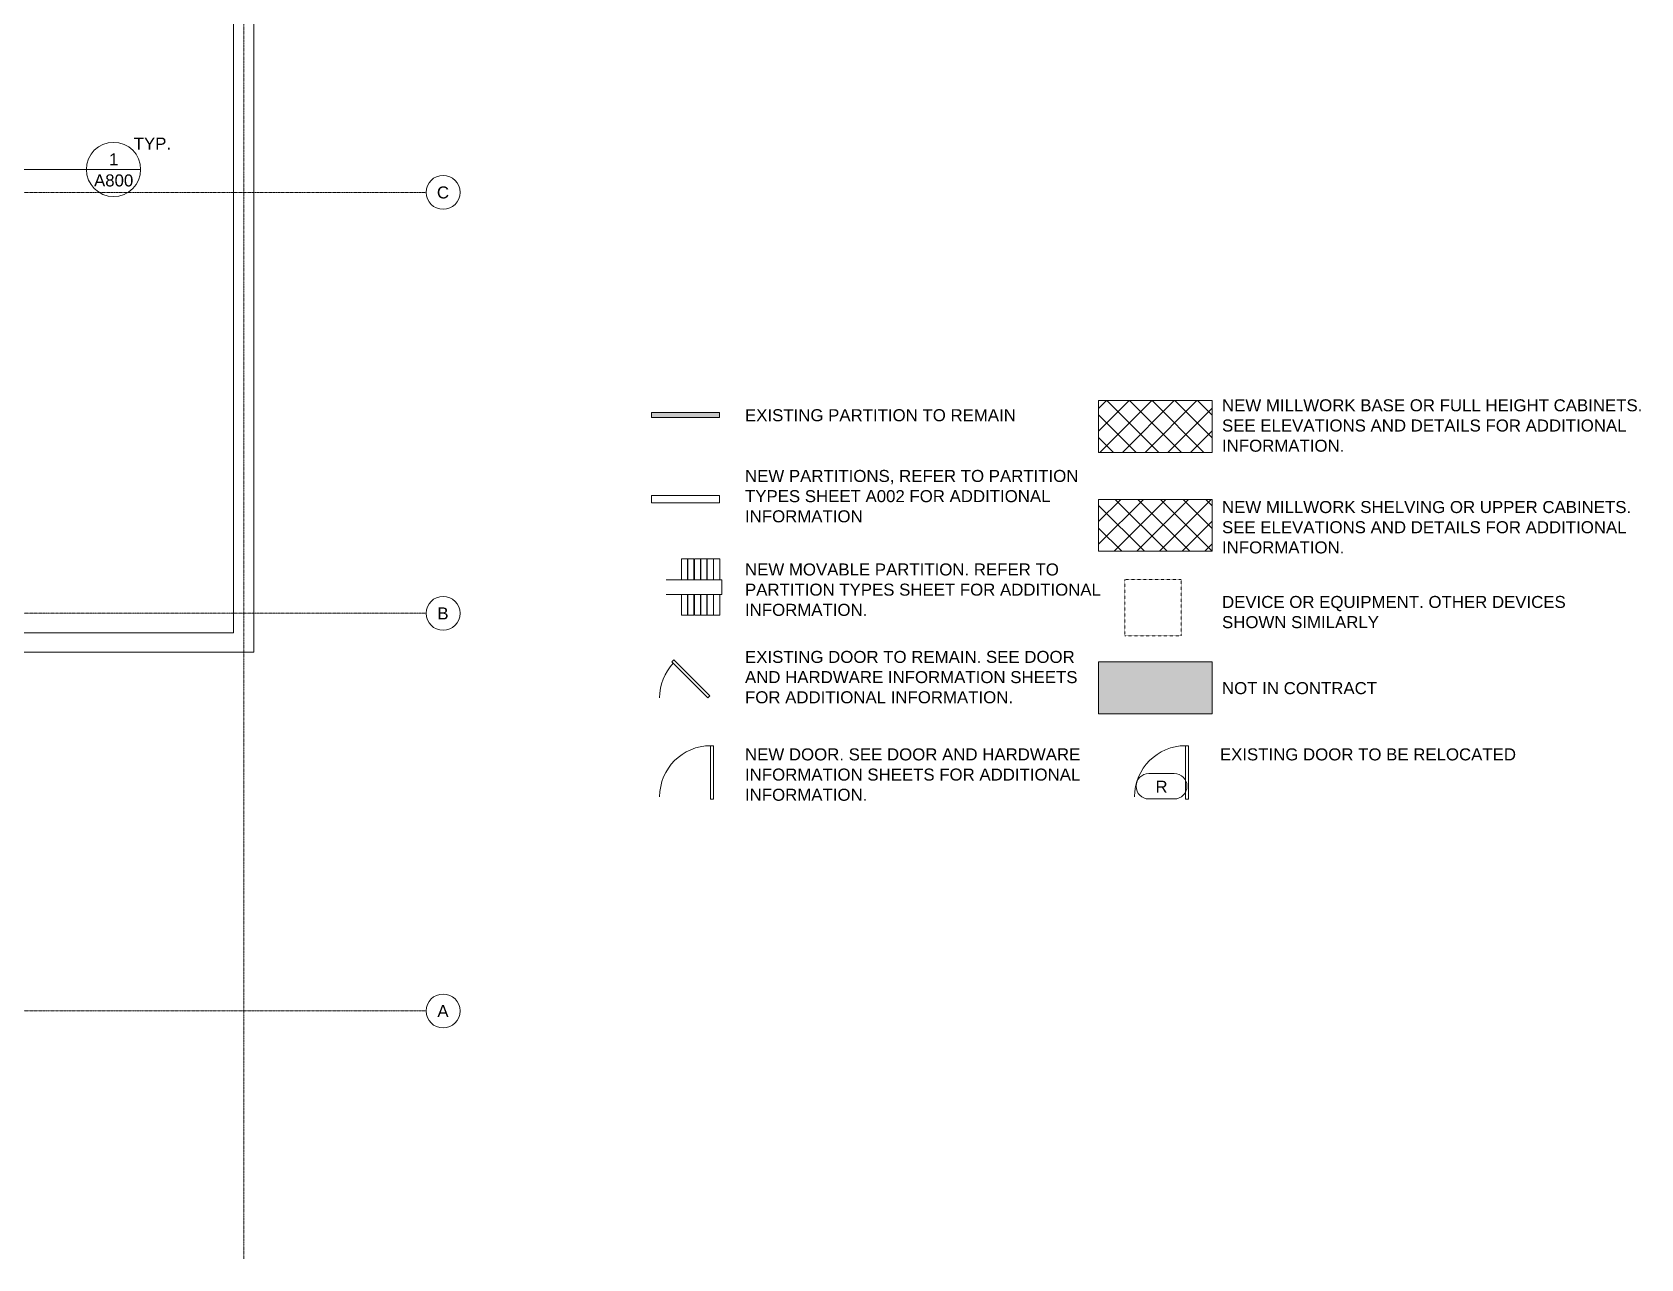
# Model space of a CAD drawing. Header units: inches. Extents: x -203 to 2905, y -968 to 768.
# Drawn here: x 1767 to 2905, y -968 to -100 of the extents above; entities that cross this region are included whole.
import ezdxf

# ---------------------------------------------------------------- set-up
doc = ezdxf.new("R2010")
doc.units = ezdxf.units.IN
doc.header["$MEASUREMENT"] = 0
doc.linetypes.add('Dash_2_', pattern=[0.25, 0.125, -0.125])
doc.linetypes.add('Grid Line 1_2_', pattern=[0.875, 0.5, -0.125, 0.125, -0.125])
for name, color, linetype, lineweight in [('A-ANNO-SYMB', 150, 'Continuous', 9), ('A-DETL', 90, 'Continuous', 9), ('A-DETL-GENF', 92, 'Continuous', 9), ('A-DETL-THIN', 151, 'Continuous', 9), ('A-DOOR-IDEN', 31, 'Continuous', 9), ('A-WALL', 113, 'Continuous', 13), ('A-Wall-Exst', 7, 'Continuous', 9), ('G-ANNO-TEXT', 231, 'Continuous', 9), ('Jenner and Block 11fl_BB_dwg', 8, 'Continuous', 9), ('Q-SPCQ-HDLN', 91, 'Dash_2_', 9), ('S-GRID', 1, 'Continuous', 9), ('S-GRID-IDEN', 1, 'Continuous', 9)]:
    doc.layers.add(name, color=color, linetype=linetype, lineweight=lineweight)
doc.styles.add('Swis721 Lt BT_1', font='swissl.ttf', dxfattribs={"height": 8.514638})
pattern_1 = [(45, (1285.537, 0), (-8.01223, 8.01223), []), (135, (1285.537, 0), (-8.01223, -8.01223), [])]

# ---------------------------------------------------------------- blocks, each defined once
blk = doc.blocks.new('Jenner and Block 11fl_BB_dwg-4752473-LEVEL 11 CONSTRUCTION PLAN')
at = {"layer": 'A-Wall-Exst', "flags": 128}
for points in [[(1924.1, 337.7), (1924.1, -538.8), (1737.2, -538.8)], [(1737.2, -525.1), (1909.8, -525.1), (1909.8, 337.7)]]:
    blk.add_lwpolyline(points, dxfattribs=at)
blk = doc.blocks.new('Family - ___-1369240-CONSTRUCTION PLAN SYMBOLS')
at = {"layer": 'A-WALL'}
for p, q in [((968, -428), (920, -428)), ((920, -428), (920, -433)), ((968, -433), (968, -428)), ((920, -433), (968, -433))]:
    blk.add_line(p, q, dxfattribs=at)
blk = doc.blocks.new('Family - ___-5542922-CONSTRUCTION PLAN SYMBOLS')
at = {"layer": 'Q-SPCQ-HDLN'}
for p, q in [((1254.8, -527.3), (1254.8, -487.3)), ((1254.8, -487.3), (1294.8, -487.3)), ((1294.8, -487.3), (1294.8, -527.3)), ((1294.8, -527.3), (1254.8, -527.3))]:
    blk.add_line(p, q, dxfattribs=at)
blk = doc.blocks.new('Grid - Grid Head - Circle-50561-LEVEL 11 CONSTRUCTION PLAN')
at = {"layer": 'S-GRID-IDEN'}
blk.add_circle((0, 0), 0.125, dxfattribs=at)
blk = doc.blocks.new('Drafting View - Callout Head-3511279-LEVEL 11 CONSTRUCTION PLAN')
at = {"layer": 'A-ANNO-SYMB'}
blk.add_line((-0.2, 0), (0.2, 0), dxfattribs=at)
for start, end in [(360, 180), (180, 360)]:
    blk.add_arc((0, 0), 0.2, start, end, dxfattribs=at)
blk = doc.blocks.new('Door Tag - Door Tag-41184-CONSTRUCTION PLAN SYMBOLS')
at = {"layer": 'A-DOOR-IDEN'}
for p, q in [((1271.8, -624.7), (1289.8, -624.7)), ((1271.8, -642.7), (1289.8, -642.7))]:
    blk.add_line(p, q, dxfattribs=at)
for centre, start, end in [((1271.8, -633.7), 90, 270), ((1289.8, -633.7), 270, 90)]:
    blk.add_arc(centre, 9, start, end, dxfattribs=at)

msp = doc.modelspace()

# ---------------------------------------------------------------- hatches: boundary and pattern name
at = {"layer": 'A-DETL-GENF'}
h = msp.add_hatch(dxfattribs=at)
h.set_pattern_fill('FP_2', style=0, pattern_type=2)
h.set_pattern_definition(pattern_1)
h.paths.add_polyline_path([(2602.1, -397.4), (2602.1, -360.7), (2521.7, -360.7), (2521.7, -397.4)], flags=0)
for color, points in [(7, [(2253.5, -372.7), (2253.5, -369.2), (2205.5, -369.2), (2205.5, -372.7), (2205.6, -372.7)]), (9, [(2602.1, -582.4), (2602.1, -545.7), (2521.7, -545.7), (2521.7, -582.4)])]:
    msp.add_hatch(color=color, dxfattribs=at).paths.add_polyline_path(points, flags=0)
h = msp.add_hatch(dxfattribs=at)
h.set_pattern_fill('FP_2', style=0, pattern_type=2)
h.set_pattern_definition(pattern_1)
h.paths.add_polyline_path([(2602.1, -467.4), (2602.1, -430.7), (2521.7, -430.7), (2521.7, -467.4)], flags=0)

# ---------------------------------------------------------------- linework, layer by layer
at = {"layer": 'A-ANNO-SYMB'}
msp.add_line((1748, -197.1), (1805.6, -197.1), dxfattribs=at)
at = {"layer": 'A-DETL', "lineweight": 13}
for p, q in [((2226.7, -472.7), (2230.9, -472.7)), ((2226.7, -487.6), (2226.7, -472.7)), ((2230.9, -472.7), (2230.9, -487.6)), ((2231.2, -472.7), (2235.4, -472.7)), ((2231.2, -487.6), (2231.2, -472.7)), ((2235.4, -472.7), (2235.4, -487.6)), ((2235.8, -472.7), (2240, -472.7)), ((2235.8, -487.6), (2235.8, -472.7)), ((2240, -472.7), (2240, -487.6)), ((2240.3, -472.7), (2244.5, -472.7)), ((2240.3, -487.6), (2240.3, -472.7)), ((2244.5, -472.7), (2244.5, -487.6)), ((2244.9, -472.7), (2249.2, -472.7)), ((2244.9, -487.6), (2244.9, -472.7)), ((2249.2, -472.7), (2249.2, -487.6)), ((2249.4, -472.7), (2253.7, -472.7)), ((2249.4, -487.6), (2249.4, -472.7)), ((2253.7, -472.7), (2253.7, -487.6)), ((2230.9, -487.6), (2226.7, -487.6)), ((2235.4, -487.6), (2231.2, -487.6)), ((2240, -487.6), (2235.8, -487.6)), ((2244.5, -487.6), (2240.3, -487.6)), ((2249.2, -487.6), (2244.9, -487.6)), ((2253.7, -487.6), (2249.4, -487.6)), ((2226.7, -497.9), (2226.7, -512.7)), ((2230.9, -497.9), (2226.7, -497.9)), ((2230.9, -512.7), (2230.9, -497.9)), ((2231.2, -497.9), (2231.2, -512.7)), ((2235.4, -497.9), (2231.2, -497.9)), ((2235.4, -512.7), (2235.4, -497.9)), ((2235.8, -497.9), (2235.8, -512.7)), ((2240, -497.9), (2235.8, -497.9)), ((2240, -512.7), (2240, -497.9)), ((2240.3, -497.9), (2240.3, -512.7)), ((2244.5, -497.9), (2240.3, -497.9)), ((2244.5, -512.7), (2244.5, -497.9)), ((2244.9, -497.9), (2244.9, -512.7)), ((2249.2, -497.9), (2244.9, -497.9)), ((2249.2, -512.7), (2249.2, -497.9)), ((2249.4, -497.9), (2249.4, -512.7)), ((2253.7, -497.9), (2249.4, -497.9)), ((2253.7, -512.7), (2253.7, -497.9)), ((2226.7, -512.7), (2230.9, -512.7)), ((2231.2, -512.7), (2235.4, -512.7)), ((2235.8, -512.7), (2240, -512.7)), ((2240.3, -512.7), (2244.5, -512.7)), ((2244.9, -512.7), (2249.2, -512.7)), ((2249.4, -512.7), (2253.7, -512.7))]:
    msp.add_line(p, q, dxfattribs=at)
at = {"layer": 'A-DETL'}
for p, q in [((2215.7, -487.6), (2255.2, -487.6)), ((2255.2, -487.6), (2255.2, -497.9)), ((2255.2, -497.9), (2215.7, -497.9))]:
    msp.add_line(p, q, dxfattribs=at)
at = {"layer": 'A-DETL-THIN'}
for p, q in [((2602.1, -360.7), (2521.7, -360.7)), ((2521.7, -360.7), (2521.7, -397.4)), ((2602.1, -397.4), (2602.1, -360.7)), ((2253.5, -369.2), (2205.5, -369.2)), ((2205.5, -369.2), (2205.5, -372.7)), ((2205.5, -372.7), (2205.5, -369.2)), ((2205.5, -369.2), (2253.5, -369.2)), ((2205.5, -372.7), (2253.5, -372.7)), ((2205.5, -372.7), (2253.5, -372.7)), ((2253.5, -372.7), (2253.5, -369.2)), ((2253.5, -369.2), (2253.5, -372.7)), ((2521.7, -397.4), (2602.1, -397.4)), ((2602.1, -430.7), (2521.7, -430.7)), ((2521.7, -430.7), (2521.7, -467.4)), ((2602.1, -467.4), (2602.1, -430.7)), ((2521.7, -467.4), (2602.1, -467.4)), ((2221.3, -544.2), (2219.9, -545.7)), ((2245.3, -571.1), (2219.9, -545.7)), ((2246.7, -569.7), (2221.3, -544.2)), ((2602.1, -545.7), (2521.7, -545.7)), ((2521.7, -545.7), (2521.7, -582.4)), ((2602.1, -582.4), (2602.1, -545.7)), ((2246.7, -569.7), (2245.3, -571.1)), ((2521.7, -582.4), (2602.1, -582.4)), ((2247.3, -642.8), (2247.3, -605.1)), ((2249.3, -605.1), (2247.3, -605.1)), ((2249.3, -642.8), (2249.3, -605.1)), ((2583.3, -642.8), (2583.3, -605.1)), ((2585.3, -605.1), (2583.3, -605.1)), ((2585.3, -642.8), (2585.3, -605.1)), ((2249.3, -642.8), (2247.3, -642.8)), ((2585.3, -642.8), (2583.3, -642.8))]:
    msp.add_line(p, q, dxfattribs=at)
for centre, start in [((2247.3, -571.1), 137.2472), ((2247.3, -641.1), 90.0634), ((2583.3, -641.1), 90.0634)]:
    msp.add_arc(centre, 36.1, start, 180, dxfattribs=at)
at = {"layer": 'S-GRID', "linetype": 'Grid Line 1_2_'}
msp.add_line((1917.1, -968.3), (1917.1, 744.5), dxfattribs=at)

# ---------------------------------------------------------------- block references
at = {"lineweight": 9}
for name in ['Family - ___-1369240-CONSTRUCTION PLAN SYMBOLS', 'Family - ___-5542922-CONSTRUCTION PLAN SYMBOLS']:
    msp.add_blockref(name, (1285.5, 0), dxfattribs=at)
at = {"layer": 'A-ANNO-SYMB', "xscale": 95.99999999999994, "yscale": 95.99999999999994, "zscale": 95.99999999999994}
msp.add_blockref('Drafting View - Callout Head-3511279-LEVEL 11 CONSTRUCTION PLAN', (1824.8, -197.1), dxfattribs=at)
at = {"layer": 'A-DOOR-IDEN'}
msp.add_blockref('Door Tag - Door Tag-41184-CONSTRUCTION PLAN SYMBOLS', (1285.5, 0), dxfattribs=at)
at = {"layer": 'Jenner and Block 11fl_BB_dwg', "color": 7}
msp.add_blockref('Jenner and Block 11fl_BB_dwg-4752473-LEVEL 11 CONSTRUCTION PLAN', (0, 0), dxfattribs=at)
at = {"layer": 'S-GRID-IDEN', "xscale": 95.99999999999994, "yscale": 95.99999999999994, "zscale": 95.99999999999994, "rotation": 269.9999999999994}
for p in [(2058, -213.3), (2058, -511.3), (2058, -792.8)]:
    msp.add_blockref('Grid - Grid Head - Circle-50561-LEVEL 11 CONSTRUCTION PLAN', p, dxfattribs=at)

# ---------------------------------------------------------------- texts
at = {"layer": 'A-ANNO-SYMB', "char_height": 8.51, "line_spacing_factor": 1.00667, "style": 'Swis721 Lt BT_1'}
for s, insert, width, attachment_point in [('TYP.', (1839.1, -174.5), 27.972, 1), ('1', (1824.9, -185.7), 7.56, 2), ('A800', (1824.9, -200.6), 31.428, 2)]:
    msp.add_mtext(s, dxfattribs=dict(at, insert=insert, width=width, attachment_point=attachment_point))
at = {"layer": 'A-DOOR-IDEN', "insert": (2566.3, -629.8), "char_height": 8.51, "width": 9.18, "attachment_point": 2, "line_spacing_factor": 1.00667, "style": 'Swis721 Lt BT_1'}
msp.add_mtext('R', dxfattribs=at)
at = {"layer": 'G-ANNO-TEXT', "color": 7, "char_height": 8.515, "attachment_point": 1, "line_spacing_factor": 1.00667, "style": 'Swis721 Lt BT_1'}
for s, insert, width in [('NEW MILLWORK BASE OR FULL HEIGHT CABINETS.\\PSEE ELEVATIONS AND DETAILS FOR ADDITIONAL\\PINFORMATION.', (2609.1, -359.8), 332.748), ('EXISTING PARTITION TO REMAIN', (2271.6, -366.8), 211.032), ('NEW PARTITIONS, REFER TO PARTITION\\PTYPES SHEET A002 FOR ADDITIONAL\\PINFORMATION', (2271.6, -409.8), 258.984), ('NEW MILLWORK SHELVING OR UPPER CABINETS.\\PSEE ELEVATIONS AND DETAILS FOR ADDITIONAL\\PINFORMATION.', (2609.1, -431.8), 322.596), ('NEW MOVABLE PARTITION. REFER TO\\PPARTITION TYPES SHEET FOR ADDITIONAL\\PINFORMATION.', (2271.6, -476), 277.344), ('DEVICE OR EQUIPMENT. OTHER DEVICES\\PSHOWN SIMILARLY', (2609.1, -499), 270.108), ('EXISTING DOOR TO REMAIN. SEE DOOR\\PAND HARDWARE INFORMATION SHEETS\\PFOR ADDITIONAL INFORMATION.', (2271.6, -537.9), 262.44), ('NOT IN CONTRACT', (2609.1, -560), 123.12), ('NEW DOOR. SEE DOOR AND HARDWARE\\PINFORMATION SHEETS FOR ADDITIONAL\\PINFORMATION.', (2271.6, -606.9), 266.328), ('EXISTING DOOR TO BE RELOCATED', (2607.6, -606.9), 233.388)]:
    msp.add_mtext(s, dxfattribs=dict(at, insert=insert, width=width))

# ---------------------------------------------------------------- next in the draw order: texts
at = {"layer": 'S-GRID-IDEN', "char_height": 8.51, "attachment_point": 2, "line_spacing_factor": 1.00667, "style": 'Swis721 Lt BT_1', "bg_fill": 3, "box_fill_scale": 1.25, "bg_fill_color": 0, "bg_fill_transparency": 0}
for s, insert, width in [('C', (2057.9, -209.1), 9.936), ('B', (2057.9, -507.1), 9.072), ('A', (2057.9, -788.6), 8.748)]:
    msp.add_mtext(s, dxfattribs=dict(at, insert=insert, width=width))

# ---------------------------------------------------------------- next in the draw order: linework, layer by layer
at = {"layer": 'S-GRID', "linetype": 'Grid Line 1_2_'}
for p, q in [((-203, -213.3), (2046, -213.3)), ((-203, -511.3), (2046, -511.3)), ((-203, -792.8), (2046, -792.8))]:
    msp.add_line(p, q, dxfattribs=at)

doc.saveas('drawing.dxf')
